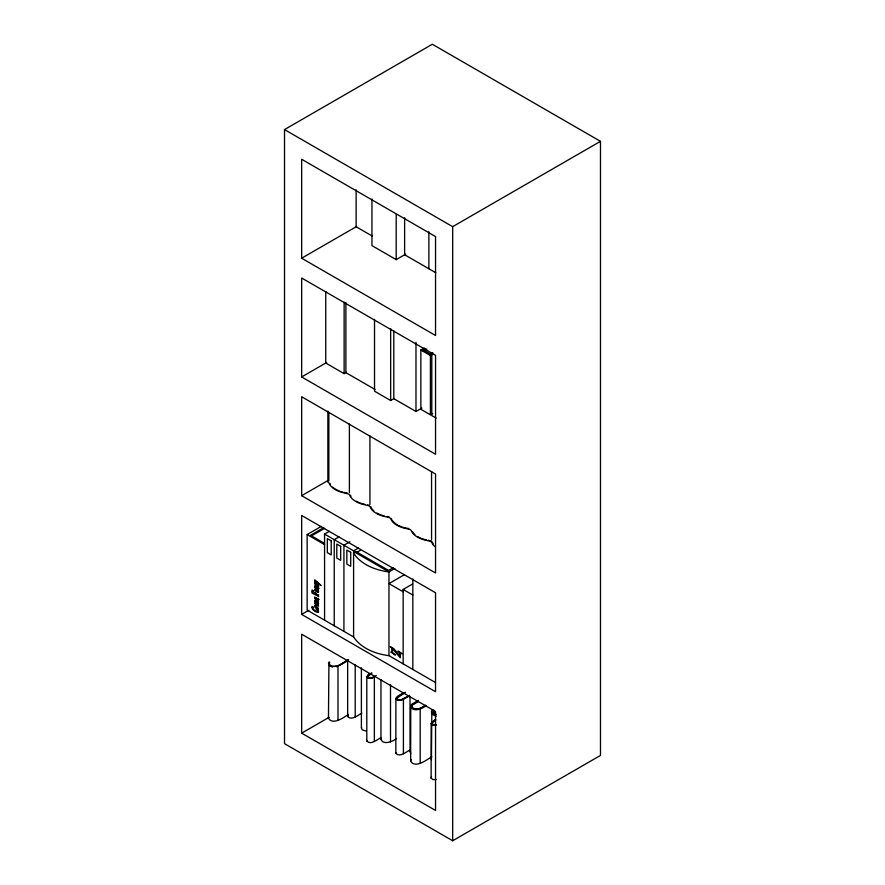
<?xml version="1.0" encoding="UTF-8"?>
<svg xmlns="http://www.w3.org/2000/svg" width="885" height="885" viewBox="0 0 885 885"><rect width="100%" height="100%" fill="white"/><g stroke="black" fill="none" stroke-linecap="round" stroke-linejoin="round"><path stroke-width="1.33" d="M361.865 713.155C358.348 714.814 351.467 721.109 347.661 716.507L348.059 715.102M381.004 737.636C377.486 739.296 370.594 745.59 366.799 740.988L366.799 676.682L368.757 673.928M366.799 740.988L366.844 740.303M410.054 749.927C406.536 751.586 399.644 757.881 395.849 753.29L395.894 698.177L397.808 696.119L403.693 692.723M396.513 698.995L397.42 696.893L405.374 692.203M395.849 753.29L395.894 752.593M436.371 779.519L432.865 779.585L431.139 778.136L431.172 723.023L435.42 719.627M431.57 723.941L432.533 721.695L435.697 719.759M431.139 778.136L431.526 776.72M348.458 714.438C344.099 717.204 332.86 725.678 328.457 718.233L328.932 662.091M329.12 664.292L329.563 662.721M328.457 718.233L328.556 717.381M366.423 731.198L362.087 729.771L361.478 727.437M396.314 738.488C393.382 741.63 381.944 745.701 381.059 738.743M431.825 756.741C427.134 759.385 415.485 768.999 410.651 761.211L410.751 705.942L411.802 704.194L418.439 700.356M411.857 706.816L412.742 704.46L418.107 701.362M410.717 753.367L410.109 751.033M410.651 761.211L411.127 759.485M431.438 759.817L431.825 709.748M433.396 711.916L433.694 710.08L433.506 711.064M431.283 758.832L431.404 757.803M329.563 662.102L329.308 665.011M411.934 706.108L412.742 704.737L418.107 701.639M367.784 676.516L371.777 673.441M396.546 698.409L405.374 692.49M431.603 723.311L435.697 720.091M371.777 672.821L368.072 675.321L367.983 677.556M356.909 552.306L360.483 550.238M393.382 567.661L388.603 570.438L355.715 551.443M284.516 129.586L432.322 44.25L600.484 141.334L600.484 755.414L452.677 840.75L284.516 743.665L284.516 129.586L452.677 226.671L600.484 141.334M301.652 258.221L435.542 335.515L435.542 236.572L301.652 159.267L301.652 258.221L356.555 226.516M371.954 199.014L371.954 245.621L396.203 259.626L405.772 254.095M301.652 376.955L435.542 454.248L435.542 355.305L301.652 278.001L301.652 376.955L326.72 362.474M325.746 291.53L325.746 363.038L344.132 373.647L346.5 372.286M432.754 413.439L430.409 414.799L420.851 409.279L420.851 350.006L424.369 347.971M426.847 349.155L423.34 351.179L423.34 349.951L425.685 348.59M432.853 352.739L430.508 354.088L423.34 349.951M420.851 350.006L430.409 355.527L432.754 354.166M374.521 319.341L374.521 391.192L390.65 400.507L394.19 398.449M393.803 330.879L393.803 398.681L415.983 411.481L421.88 408.073M301.652 495.677L435.542 572.982L435.542 474.039L301.652 396.734L301.652 495.677L327.915 480.522M435.376 682.457L388.969 655.663C375.671 654.004 361.224 648.528 353.591 636.923L307.15 610.119L307.15 534.54L321.277 526.387M323.49 527.803L310.502 535.303L324.043 543.125L324.043 544.297M310.502 536.476L324.673 528.29M324.574 620.164L324.574 534.075L329.353 531.31M339.032 536.896L334.242 539.662L334.242 625.75M349.907 541.797L343.922 545.248L343.922 631.337M324.574 534.075L353.591 550.835L358.381 548.069M301.652 614.411L435.542 691.716L435.542 592.773L301.652 515.468L301.652 614.411L308.81 610.285M394.942 568.469L388.969 571.909C375.671 570.25 361.224 564.774 353.591 553.169M404.423 574.675L388.969 583.602L403.151 591.788M403.151 663.861L403.151 589.454L412.631 583.978M348.513 659.591C343.535 662.124 335.028 670.045 329.308 664.392M332.14 666.604L337.993 666.062L348.458 660.022M340.271 664.967L347.363 660.874M367.751 676.45C369.742 679.326 374.089 676.859 376.269 675.421M301.652 733.145L435.542 810.45L435.542 711.507L301.652 634.202L301.652 733.145L329.109 717.304M396.768 699.239L401.027 699.902L409.666 695.289M408.571 696.218L403.051 699.106M398.648 700.478L402.31 699.869L408.947 696.152M412.443 707.801C416.558 710.81 421.968 707.701 425.431 705.212M412.023 707.215L412.443 708.077C416.558 711.075 421.968 707.978 425.431 705.478M410.651 706.794C413.439 712.635 422.621 708.586 426.072 705.644M372.917 677.877L370.948 678.341M336.466 666.704L337.904 666.339M401.093 700.256L397.586 700.312L395.849 698.862M436.327 724.87L431.836 724.162M435.121 725.302L436.371 725.103M369.598 678.286L374.355 677.158L374.355 741.475M435.199 725.379L432.865 725.158M344.265 492.48L347.141 492.956M369.985 678.364L367.684 677.788L366.799 676.682M387.232 516.475L389.179 516.984M408.781 528.533L405.894 528.068A23.331 13.463 0 0 1 402.465 527.15M428.318 540.204L430.552 540.846M330.924 666.317L332.483 666.847M436.128 716.175L432.577 714.527L431.283 711.839M367.684 504.815L368.923 505.269M368.459 677.954L369.145 678.231M398.007 700.245L396.513 698.707M433.152 725.258L431.139 723.709M329.917 665.874L331.377 666.593M436.239 714.682L433.517 712.248M372.297 236.096L356.135 226.759L356.135 189.755M435.807 272.757L404.622 254.758L404.622 217.754M436.161 418.118L431.803 415.607L431.803 353.137M375.096 389.511L345.88 372.64L345.88 302.714M354.011 551.731L388.969 571.909L388.969 655.663M403.151 589.454L412.83 595.041M307.15 534.54L324.574 544.596M390.429 646.869C392.686 647.245 393.593 653.285 390.805 652.101C401.702 658.263 389.721 653.982 392.42 648.528L400.274 657.809L400.396 653.44L402.321 653.727L397.929 651.061L399.788 652.942L400.02 656.117L393.869 648.716L390.318 646.802M431.559 541.432L432.345 542.14M435.254 714.693L433.882 713.465L433.396 711.44M330.459 666.184L328.457 663.816M432.367 724.948L431.57 723.609M391.247 518.422L391.601 518.997M370.704 506.563L371.047 507.138M432.688 542.715L433.152 543.81M350.504 495.268L350.98 496.363M329.961 483.409L330.437 484.493M411.857 706.551L412.023 707.491M452.677 226.671L452.677 840.75M431.559 471.506L431.559 540.06M430.409 355.527L430.409 414.799M428.871 231.748L428.871 268.763M420.187 709.04L420.187 763.456M415.983 342.329L415.983 411.481M412.83 578.967L412.83 669.447M410.02 696.661L410.02 751.885M403.405 699.349L403.405 753.766M396.203 214.391L396.203 259.626M390.65 328.656L390.65 400.507M390.506 684.592L390.506 741.84M380.97 679.614L380.97 739.594M373.901 676.782L373.901 677.401M369.93 435.918L369.93 504.472M369.41 674.193L369.41 674.812M361.39 667.821L361.39 728.289M355.217 664.779L355.217 716.994M353.591 550.835L353.591 636.923M349.387 424.059L349.387 492.613M347.661 660.166L347.661 716.507M344.132 302.15L344.132 373.647M337.993 666.062L337.993 720.478M328.844 412.2L328.844 480.754M327.87 411.082L327.87 482.093A5.332 3.075 0 0 1 329.275 483.531L329.762 484.637A24.039 13.883 0 0 0 344.011 492.868L348.424 493.963A5.332 3.075 0 0 1 349.829 495.39L350.305 496.507A24.039 13.883 0 0 0 364.554 504.727L368.968 505.822A5.332 3.075 0 0 1 370.373 507.249L370.848 508.366A24.039 13.883 0 0 0 385.108 516.597L389.511 517.681A5.332 3.075 0 0 1 390.916 519.119L391.391 520.225A24.039 13.883 0 0 0 405.651 528.456L410.054 529.54A5.332 3.075 0 0 1 411.459 530.978L411.934 532.084A24.039 13.883 0 0 0 426.194 540.315L430.597 541.41A5.332 3.075 0 0 1 432.002 542.837L432.488 543.954A24.039 13.883 0 0 0 434.789 546.631M384.178 515.933A23.331 13.463 0 0 1 376.922 513.09M373.758 510.822A23.331 13.463 0 0 1 371.523 508.222M426.437 539.927A23.331 13.463 0 0 1 421.935 538.633M420.895 538.224A23.331 13.463 0 0 1 418.008 536.808M414.855 534.551A23.331 13.463 0 0 1 412.609 531.94M343.092 492.215A23.331 13.463 0 0 1 340.825 491.562M339.751 491.186A23.331 13.463 0 0 1 336.742 489.87M335.824 489.372A23.331 13.463 0 0 1 332.672 487.104M364.808 504.339A23.331 13.463 0 0 1 360.295 503.045M359.255 502.647A23.331 13.463 0 0 1 356.367 501.231M401.381 526.774A23.331 13.463 0 0 1 398.372 525.447M397.465 524.949A23.331 13.463 0 0 1 392.066 520.081M311.985 607.409C312.361 610.141 315.812 612.542 318.478 612.177C319.352 609.533 314.518 607.143 316.432 609.566C317.837 609.5 319.551 612.686 317.206 611.635A41.916 24.194 60 0 1 313.456 609.477L312.228 607.641L313.921 607.519L312.073 606.446L311.985 607.409M314.728 600.572L315.989 602.563L318.556 603.448L317.339 601.236L318.401 603.05L316.432 602.209L316.432 600.716L314.728 600.572M314.728 603.161L315.989 605.152L318.556 606.026L317.339 603.824L318.401 605.628L316.432 604.798L316.432 603.304L314.728 603.161M318.688 586.102L316.343 585.837L314.772 583.392L316.199 583.901L314.994 583.58L315.602 584.719L318.401 586.069L317.339 584.288L318.688 586.102M315.348 593.249L318.312 595.395C318.578 593.204 318.6 598.548 318.312 596.147L312.084 593.127L312.084 589.941C316.399 592.508 311.785 589.189 312.339 591.943C313.124 591.257 318.512 595.229 315.348 593.249M314.772 589.465C316.653 594.001 314.241 587.098 317.184 592.319C320.149 593.481 318.102 588.569 314.772 589.465M315.856 605.771L315.171 605.716L318.334 608.15C319.087 612.199 311.841 603.415 315.856 605.771M314.772 586.091C313.047 588.47 322.549 592.22 316.52 588.282C310.314 583.226 326.277 592.519 314.772 586.091M314.772 597.198C313.047 599.587 322.549 603.327 316.52 599.388C310.314 594.333 326.277 603.625 314.772 597.198M314.971 600.76L316.155 602.054L316.155 601.214L314.971 600.76M314.971 603.349L316.155 604.643L316.155 603.802L314.971 603.349M318.191 591.999L316.609 590.638L318.191 591.999M320.824 585.394L318.556 583.326L314.783 582.485L314.783 581.146L317.228 582.297L314.783 580.737L314.783 579.819L320.824 585.394M331.211 540.879L327.339 538.644L327.339 552.671L331.211 554.895L331.211 540.879M340.67 546.31L336.798 544.076L336.798 558.092L340.67 560.327L340.67 546.31M350.714 552.306L346.843 550.072L346.843 564.099L350.714 566.334L350.714 552.306"/></g></svg>
